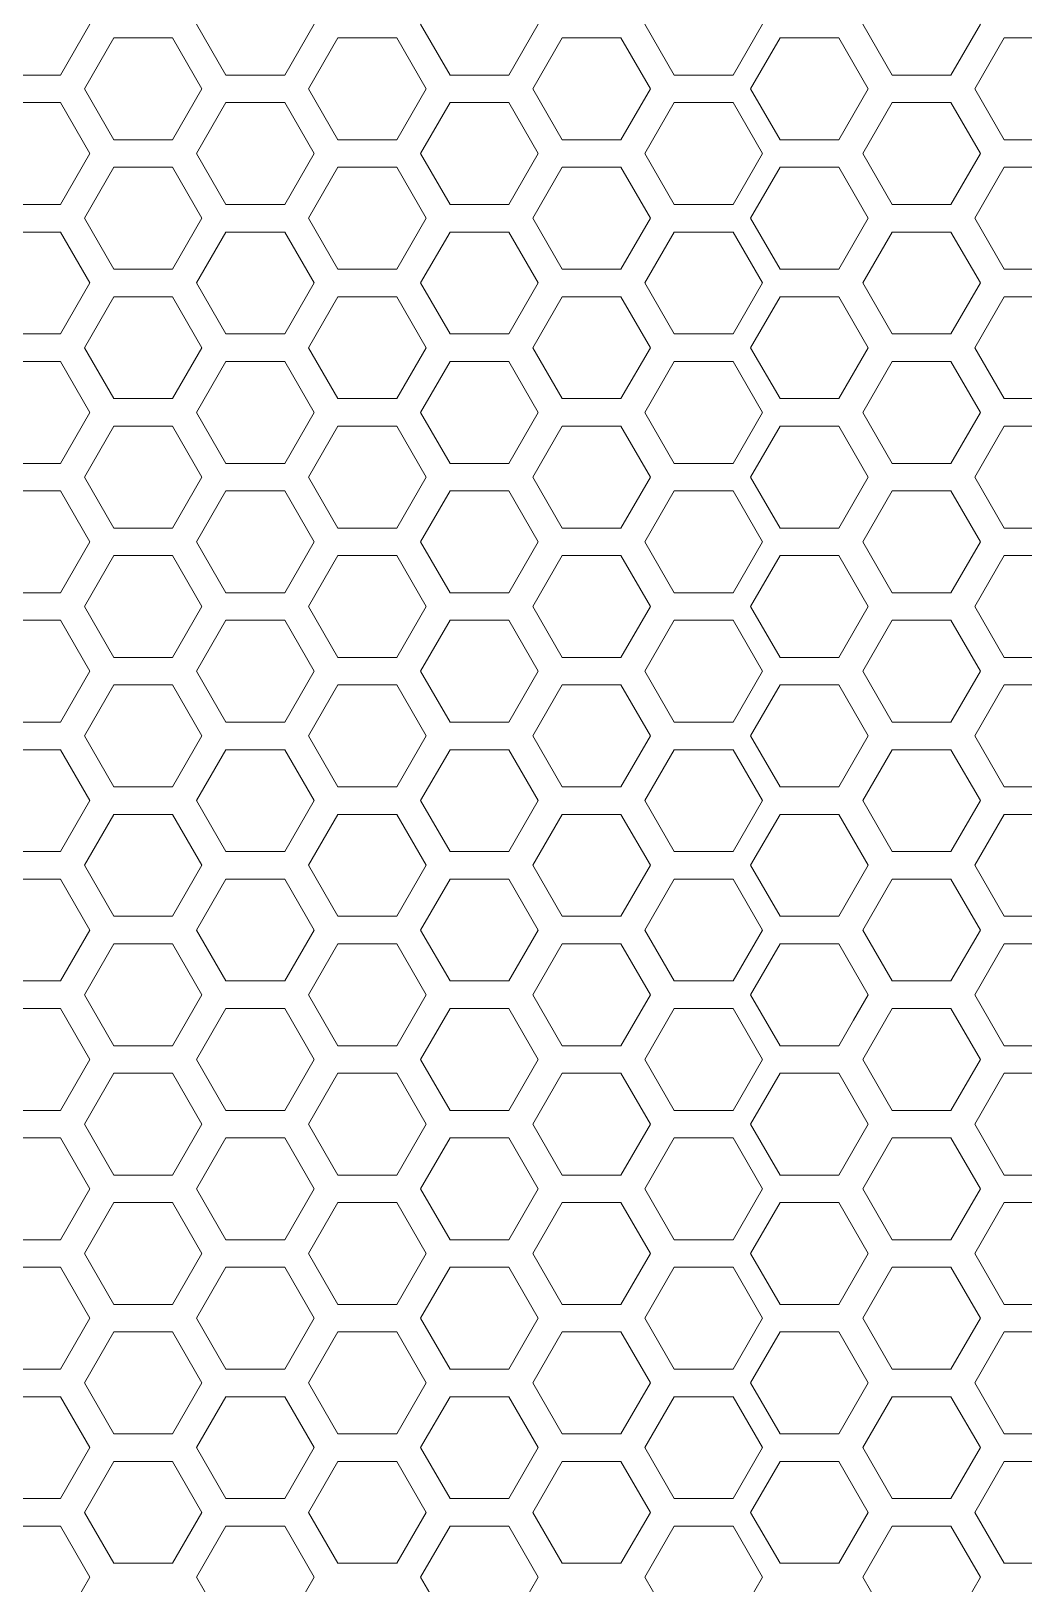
# Model space of a CAD drawing. Header units: millimetres. Extents: x 0 to 140, y -17 to 195.
# Drawn here: x 112.69 to 117.29, y 151.64 to 158.83 of the extents above; entities that cross this region are included whole.
import ezdxf

# ---------------------------------------------------------------- set-up
doc = ezdxf.new("R2010")
doc.units = ezdxf.units.MM
doc.layers.add('4203-42785_1_0', color=7, linetype='Continuous')

# ---------------------------------------------------------------- blocks, each defined once
blk = doc.blocks.new('a')
at = {"layer": '4203-42785_1_0', "color": 0, "linetype": 'ByBlock', "lineweight": 9}
for p, q in [((1507.2261, 468.6078), (1507.3328, 468.423)), ((1507.5463, 468.423), (1507.653, 468.6078)), ((1514.0523, 468.423), (1514.1591, 468.6078)), ((1514.5455, 468.6078), (1514.6522, 468.423)), ((1514.8656, 468.423), (1514.9724, 468.6078)), ((1515.3587, 468.6078), (1515.4655, 468.423)), ((1515.6789, 468.423), (1515.7856, 468.6078)), ((1516.1721, 468.6078), (1516.2788, 468.423)), ((1516.4922, 468.423), (1516.5989, 468.6078)), ((1506.9262, 468.5579), (1506.8194, 468.3731)), ((1507.1396, 468.5579), (1506.9262, 468.5579)), ((1507.2464, 468.3731), (1507.1396, 468.5579)), ((1507.7395, 468.5579), (1507.6327, 468.3731)), ((1507.9529, 468.5579), (1507.7395, 468.5579)), ((1514.2456, 468.5579), (1514.1389, 468.3731)), ((1514.459, 468.5579), (1514.2456, 468.5579)), ((1514.5657, 468.3731), (1514.459, 468.5579)), ((1515.0588, 468.5579), (1514.9521, 468.3731)), ((1515.2723, 468.5579), (1515.0588, 468.5579)), ((1515.379, 468.3731), (1515.2723, 468.5579)), ((1515.8721, 468.5579), (1515.7654, 468.3731)), ((1516.0855, 468.5579), (1515.8721, 468.5579)), ((1516.1923, 468.3731), (1516.0855, 468.5579)), ((1507.3328, 468.423), (1507.5463, 468.423)), ((1513.8389, 468.423), (1514.0523, 468.423)), ((1514.6522, 468.423), (1514.8656, 468.423)), ((1515.4655, 468.423), (1515.6789, 468.423)), ((1516.2788, 468.423), (1516.4922, 468.423)), ((1506.8194, 468.3731), (1506.9262, 468.1882)), ((1507.1396, 468.1882), (1507.2464, 468.3731)), ((1507.6327, 468.3731), (1507.7395, 468.1882)), ((1514.1389, 468.3731), (1514.2456, 468.1882)), ((1514.459, 468.1882), (1514.5657, 468.3731)), ((1514.9521, 468.3731), (1515.0588, 468.1882)), ((1515.2723, 468.1882), (1515.379, 468.3731)), ((1515.7654, 468.3731), (1515.8721, 468.1882)), ((1516.0855, 468.1882), (1516.1923, 468.3731)), ((1507.3328, 468.3232), (1507.2261, 468.1383)), ((1507.5463, 468.3232), (1507.3328, 468.3232)), ((1507.653, 468.1383), (1507.5463, 468.3232)), ((1514.0523, 468.3232), (1513.8389, 468.3232)), ((1514.1591, 468.1383), (1514.0523, 468.3232)), ((1514.6522, 468.3232), (1514.5455, 468.1383)), ((1514.8656, 468.3232), (1514.6522, 468.3232)), ((1514.9724, 468.1383), (1514.8656, 468.3232)), ((1515.4655, 468.3232), (1515.3587, 468.1383)), ((1515.6789, 468.3232), (1515.4655, 468.3232)), ((1515.7856, 468.1383), (1515.6789, 468.3232)), ((1516.2788, 468.3232), (1516.1721, 468.1383)), ((1516.4922, 468.3232), (1516.2788, 468.3232)), ((1516.5989, 468.1383), (1516.4922, 468.3232)), ((1506.9262, 468.1882), (1507.1396, 468.1882)), ((1507.7395, 468.1882), (1507.9529, 468.1882)), ((1514.2456, 468.1882), (1514.459, 468.1882)), ((1515.0588, 468.1882), (1515.2723, 468.1882)), ((1515.8721, 468.1882), (1516.0855, 468.1882)), ((1507.2261, 468.1383), (1507.3328, 467.9534)), ((1507.5463, 467.9534), (1507.653, 468.1383)), ((1514.0523, 467.9534), (1514.1591, 468.1383)), ((1514.5455, 468.1383), (1514.6522, 467.9534)), ((1514.8656, 467.9534), (1514.9724, 468.1383)), ((1515.3587, 468.1383), (1515.4655, 467.9534)), ((1515.6789, 467.9534), (1515.7856, 468.1383)), ((1516.1721, 468.1383), (1516.2788, 467.9534)), ((1516.4922, 467.9534), (1516.5989, 468.1383)), ((1506.9262, 468.0884), (1506.8194, 467.9035)), ((1507.1396, 468.0884), (1506.9262, 468.0884)), ((1507.2464, 467.9035), (1507.1396, 468.0884)), ((1507.7395, 468.0884), (1507.6327, 467.9035)), ((1507.9529, 468.0884), (1507.7395, 468.0884)), ((1514.2456, 468.0884), (1514.1389, 467.9035)), ((1514.459, 468.0884), (1514.2456, 468.0884)), ((1514.5657, 467.9035), (1514.459, 468.0884)), ((1515.0588, 468.0884), (1514.9521, 467.9035)), ((1515.2723, 468.0884), (1515.0588, 468.0884)), ((1515.379, 467.9035), (1515.2723, 468.0884)), ((1515.8721, 468.0884), (1515.7654, 467.9035)), ((1516.0855, 468.0884), (1515.8721, 468.0884)), ((1516.1923, 467.9035), (1516.0855, 468.0884)), ((1507.3328, 467.9534), (1507.5463, 467.9534)), ((1513.8389, 467.9534), (1514.0523, 467.9534)), ((1514.6522, 467.9534), (1514.8656, 467.9534)), ((1515.4655, 467.9534), (1515.6789, 467.9534)), ((1516.2788, 467.9534), (1516.4922, 467.9534)), ((1506.8194, 467.9035), (1506.9262, 467.7187)), ((1507.1396, 467.7187), (1507.2464, 467.9035)), ((1507.6327, 467.9035), (1507.7395, 467.7187)), ((1514.1389, 467.9035), (1514.2456, 467.7187)), ((1514.459, 467.7187), (1514.5657, 467.9035)), ((1514.9521, 467.9035), (1515.0588, 467.7187)), ((1515.2723, 467.7187), (1515.379, 467.9035)), ((1515.7654, 467.9035), (1515.8721, 467.7187)), ((1516.0855, 467.7187), (1516.1923, 467.9035)), ((1507.3328, 467.8536), (1507.2261, 467.6687)), ((1507.5463, 467.8536), (1507.3328, 467.8536)), ((1507.653, 467.6687), (1507.5463, 467.8536)), ((1514.0523, 467.8536), (1513.8389, 467.8536)), ((1514.1591, 467.6687), (1514.0523, 467.8536)), ((1514.6522, 467.8536), (1514.5455, 467.6687)), ((1514.8656, 467.8536), (1514.6522, 467.8536)), ((1514.9724, 467.6687), (1514.8656, 467.8536)), ((1515.4655, 467.8536), (1515.3587, 467.6687)), ((1515.6789, 467.8536), (1515.4655, 467.8536)), ((1515.7856, 467.6687), (1515.6789, 467.8536)), ((1516.2788, 467.8536), (1516.1721, 467.6687)), ((1516.4922, 467.8536), (1516.2788, 467.8536)), ((1516.5989, 467.6687), (1516.4922, 467.8536)), ((1506.9262, 467.7187), (1507.1396, 467.7187)), ((1507.2261, 467.6687), (1507.3328, 467.4839)), ((1507.5463, 467.4839), (1507.653, 467.6687)), ((1507.7395, 467.7187), (1507.9529, 467.7187)), ((1514.0523, 467.4839), (1514.1591, 467.6687)), ((1514.2456, 467.7187), (1514.459, 467.7187)), ((1514.5455, 467.6687), (1514.6522, 467.4839)), ((1514.8656, 467.4839), (1514.9724, 467.6687)), ((1515.0588, 467.7187), (1515.2723, 467.7187)), ((1515.3587, 467.6687), (1515.4655, 467.4839)), ((1515.6789, 467.4839), (1515.7856, 467.6687)), ((1515.8721, 467.7187), (1516.0855, 467.7187)), ((1516.1721, 467.6687), (1516.2788, 467.4839)), ((1516.4922, 467.4839), (1516.5989, 467.6687)), ((1506.9262, 467.6188), (1506.8194, 467.434)), ((1507.1396, 467.6188), (1506.9262, 467.6188)), ((1507.2464, 467.434), (1507.1396, 467.6188)), ((1507.7395, 467.6188), (1507.6327, 467.434)), ((1507.9529, 467.6188), (1507.7395, 467.6188)), ((1514.2456, 467.6188), (1514.1389, 467.434)), ((1514.459, 467.6188), (1514.2456, 467.6188)), ((1514.5657, 467.434), (1514.459, 467.6188)), ((1515.0588, 467.6188), (1514.9521, 467.434)), ((1515.2723, 467.6188), (1515.0588, 467.6188)), ((1515.379, 467.434), (1515.2723, 467.6188)), ((1515.8721, 467.6188), (1515.7654, 467.434)), ((1516.0855, 467.6188), (1515.8721, 467.6188)), ((1516.1923, 467.434), (1516.0855, 467.6188)), ((1507.3328, 467.4839), (1507.5463, 467.4839)), ((1513.8389, 467.4839), (1514.0523, 467.4839)), ((1514.6522, 467.4839), (1514.8656, 467.4839)), ((1515.4655, 467.4839), (1515.6789, 467.4839)), ((1516.2788, 467.4839), (1516.4922, 467.4839)), ((1506.8194, 467.434), (1506.9262, 467.2491)), ((1507.1396, 467.2491), (1507.2464, 467.434)), ((1507.6327, 467.434), (1507.7395, 467.2491)), ((1514.1389, 467.434), (1514.2456, 467.2491)), ((1514.459, 467.2491), (1514.5657, 467.434)), ((1514.9521, 467.434), (1515.0588, 467.2491)), ((1515.2723, 467.2491), (1515.379, 467.434)), ((1515.7654, 467.434), (1515.8721, 467.2491)), ((1516.0855, 467.2491), (1516.1923, 467.434)), ((1507.3328, 467.3841), (1507.2261, 467.1992)), ((1507.5463, 467.3841), (1507.3328, 467.3841)), ((1507.653, 467.1992), (1507.5463, 467.3841)), ((1514.0523, 467.3841), (1513.8389, 467.3841)), ((1514.1591, 467.1992), (1514.0523, 467.3841)), ((1514.6522, 467.3841), (1514.5455, 467.1992)), ((1514.8656, 467.3841), (1514.6522, 467.3841)), ((1514.9724, 467.1992), (1514.8656, 467.3841)), ((1515.4655, 467.3841), (1515.3587, 467.1992)), ((1515.6789, 467.3841), (1515.4655, 467.3841)), ((1515.7856, 467.1992), (1515.6789, 467.3841)), ((1516.2788, 467.3841), (1516.1721, 467.1992)), ((1516.4922, 467.3841), (1516.2788, 467.3841)), ((1516.5989, 467.1992), (1516.4922, 467.3841)), ((1506.9262, 467.2491), (1507.1396, 467.2491)), ((1507.7395, 467.2491), (1507.9529, 467.2491)), ((1514.2456, 467.2491), (1514.459, 467.2491)), ((1515.0588, 467.2491), (1515.2723, 467.2491)), ((1515.8721, 467.2491), (1516.0855, 467.2491)), ((1507.2261, 467.1992), (1507.3328, 467.0143)), ((1507.5463, 467.0143), (1507.653, 467.1992)), ((1514.0523, 467.0143), (1514.1591, 467.1992)), ((1514.5455, 467.1992), (1514.6522, 467.0143)), ((1514.8656, 467.0143), (1514.9724, 467.1992)), ((1515.3587, 467.1992), (1515.4655, 467.0143)), ((1515.6789, 467.0143), (1515.7856, 467.1992)), ((1516.1721, 467.1992), (1516.2788, 467.0143)), ((1516.4922, 467.0143), (1516.5989, 467.1992)), ((1506.9262, 467.1493), (1506.8194, 466.9644)), ((1507.1396, 467.1493), (1506.9262, 467.1493)), ((1507.2464, 466.9644), (1507.1396, 467.1493)), ((1507.7395, 467.1493), (1507.6327, 466.9644)), ((1507.9529, 467.1493), (1507.7395, 467.1493)), ((1514.2456, 467.1493), (1514.1389, 466.9644)), ((1514.459, 467.1493), (1514.2456, 467.1493)), ((1514.5657, 466.9644), (1514.459, 467.1493)), ((1515.0588, 467.1493), (1514.9521, 466.9644)), ((1515.2723, 467.1493), (1515.0588, 467.1493)), ((1515.379, 466.9644), (1515.2723, 467.1493)), ((1515.8721, 467.1493), (1515.7654, 466.9644)), ((1516.0855, 467.1493), (1515.8721, 467.1493)), ((1516.1923, 466.9644), (1516.0855, 467.1493)), ((1507.3328, 467.0143), (1507.5463, 467.0143)), ((1513.8389, 467.0143), (1514.0523, 467.0143)), ((1514.6522, 467.0143), (1514.8656, 467.0143)), ((1515.4655, 467.0143), (1515.6789, 467.0143)), ((1516.2788, 467.0143), (1516.4922, 467.0143)), ((1506.8194, 466.9644), (1506.9262, 466.7796)), ((1507.1396, 466.7796), (1507.2464, 466.9644)), ((1507.6327, 466.9644), (1507.7395, 466.7796)), ((1514.1389, 466.9644), (1514.2456, 466.7796)), ((1514.459, 466.7796), (1514.5657, 466.9644)), ((1514.9521, 466.9644), (1515.0588, 466.7796)), ((1515.2723, 466.7796), (1515.379, 466.9644)), ((1515.7654, 466.9644), (1515.8721, 466.7796)), ((1516.0855, 466.7796), (1516.1923, 466.9644)), ((1507.3328, 466.9145), (1507.2261, 466.7297)), ((1507.5463, 466.9145), (1507.3328, 466.9145)), ((1507.653, 466.7297), (1507.5463, 466.9145)), ((1514.0523, 466.9145), (1513.8389, 466.9145)), ((1514.1591, 466.7297), (1514.0523, 466.9145)), ((1514.6522, 466.9145), (1514.5455, 466.7297)), ((1514.8656, 466.9145), (1514.6522, 466.9145)), ((1514.9724, 466.7297), (1514.8656, 466.9145)), ((1515.4655, 466.9145), (1515.3587, 466.7297)), ((1515.6789, 466.9145), (1515.4655, 466.9145)), ((1515.7856, 466.7297), (1515.6789, 466.9145)), ((1516.2788, 466.9145), (1516.1721, 466.7297)), ((1516.4922, 466.9145), (1516.2788, 466.9145)), ((1516.5989, 466.7297), (1516.4922, 466.9145)), ((1506.9262, 466.7796), (1507.1396, 466.7796)), ((1507.7395, 466.7796), (1507.9529, 466.7796)), ((1514.2456, 466.7796), (1514.459, 466.7796)), ((1515.0588, 466.7796), (1515.2723, 466.7796)), ((1515.8721, 466.7796), (1516.0855, 466.7796)), ((1507.2261, 466.7297), (1507.3328, 466.5448)), ((1507.5463, 466.5448), (1507.653, 466.7297)), ((1514.0523, 466.5448), (1514.1591, 466.7297)), ((1514.5455, 466.7297), (1514.6522, 466.5448)), ((1514.8656, 466.5448), (1514.9724, 466.7297)), ((1515.3587, 466.7297), (1515.4655, 466.5448)), ((1515.6789, 466.5448), (1515.7856, 466.7297)), ((1516.1721, 466.7297), (1516.2788, 466.5448)), ((1516.4922, 466.5448), (1516.5989, 466.7297)), ((1506.9262, 466.6798), (1506.8194, 466.4949)), ((1507.1396, 466.6798), (1506.9262, 466.6798)), ((1507.2464, 466.4949), (1507.1396, 466.6798)), ((1507.7395, 466.6798), (1507.6327, 466.4949)), ((1507.9529, 466.6798), (1507.7395, 466.6798)), ((1514.2456, 466.6798), (1514.1389, 466.4949)), ((1514.459, 466.6798), (1514.2456, 466.6798)), ((1514.5657, 466.4949), (1514.459, 466.6798)), ((1515.0588, 466.6798), (1514.9521, 466.4949)), ((1515.2723, 466.6798), (1515.0588, 466.6798)), ((1515.379, 466.4949), (1515.2723, 466.6798)), ((1515.8721, 466.6798), (1515.7654, 466.4949)), ((1516.0855, 466.6798), (1515.8721, 466.6798)), ((1516.1923, 466.4949), (1516.0855, 466.6798)), ((1507.3328, 466.5448), (1507.5463, 466.5448)), ((1513.8389, 466.5448), (1514.0523, 466.5448)), ((1514.6522, 466.5448), (1514.8656, 466.5448)), ((1515.4655, 466.5448), (1515.6789, 466.5448)), ((1516.2788, 466.5448), (1516.4922, 466.5448)), ((1506.8194, 466.4949), (1506.9262, 466.31)), ((1507.1396, 466.31), (1507.2464, 466.4949)), ((1507.6327, 466.4949), (1507.7395, 466.31)), ((1514.1389, 466.4949), (1514.2456, 466.31)), ((1514.459, 466.31), (1514.5657, 466.4949)), ((1514.9521, 466.4949), (1515.0588, 466.31)), ((1515.2723, 466.31), (1515.379, 466.4949)), ((1515.7654, 466.4949), (1515.8721, 466.31)), ((1516.0855, 466.31), (1516.1923, 466.4949)), ((1507.3328, 466.445), (1507.2261, 466.2601)), ((1507.5463, 466.445), (1507.3328, 466.445)), ((1507.653, 466.2601), (1507.5463, 466.445)), ((1514.0523, 466.445), (1513.8389, 466.445)), ((1514.1591, 466.2601), (1514.0523, 466.445)), ((1514.6522, 466.445), (1514.5455, 466.2601)), ((1514.8656, 466.445), (1514.6522, 466.445)), ((1514.9724, 466.2601), (1514.8656, 466.445)), ((1515.4655, 466.445), (1515.3587, 466.2601)), ((1515.6789, 466.445), (1515.4655, 466.445)), ((1515.7856, 466.2601), (1515.6789, 466.445)), ((1516.2788, 466.445), (1516.1721, 466.2601)), ((1516.4922, 466.445), (1516.2788, 466.445)), ((1516.5989, 466.2601), (1516.4922, 466.445)), ((1506.9262, 466.31), (1507.1396, 466.31)), ((1507.2261, 466.2601), (1507.3328, 466.0753)), ((1507.5463, 466.0753), (1507.653, 466.2601)), ((1507.7395, 466.31), (1507.9529, 466.31)), ((1514.0523, 466.0753), (1514.1591, 466.2601)), ((1514.2456, 466.31), (1514.459, 466.31)), ((1514.5455, 466.2601), (1514.6522, 466.0753)), ((1514.8656, 466.0753), (1514.9724, 466.2601)), ((1515.0588, 466.31), (1515.2723, 466.31)), ((1515.3587, 466.2601), (1515.4655, 466.0753)), ((1515.6789, 466.0753), (1515.7856, 466.2601)), ((1515.8721, 466.31), (1516.0855, 466.31)), ((1516.1721, 466.2601), (1516.2788, 466.0753)), ((1516.4922, 466.0753), (1516.5989, 466.2601)), ((1506.9262, 466.2102), (1506.8194, 466.0253)), ((1507.1396, 466.2102), (1506.9262, 466.2102)), ((1507.2464, 466.0253), (1507.1396, 466.2102)), ((1507.7395, 466.2102), (1507.6327, 466.0253)), ((1507.9529, 466.2102), (1507.7395, 466.2102)), ((1514.2456, 466.2102), (1514.1389, 466.0253)), ((1514.459, 466.2102), (1514.2456, 466.2102)), ((1514.5657, 466.0253), (1514.459, 466.2102)), ((1515.0588, 466.2102), (1514.9521, 466.0253)), ((1515.2723, 466.2102), (1515.0588, 466.2102)), ((1515.379, 466.0253), (1515.2723, 466.2102)), ((1515.8721, 466.2102), (1515.7654, 466.0253)), ((1516.0855, 466.2102), (1515.8721, 466.2102)), ((1516.1923, 466.0253), (1516.0855, 466.2102)), ((1507.3328, 466.0753), (1507.5463, 466.0753)), ((1513.8389, 466.0753), (1514.0523, 466.0753)), ((1514.6522, 466.0753), (1514.8656, 466.0753)), ((1515.4655, 466.0753), (1515.6789, 466.0753)), ((1516.2788, 466.0753), (1516.4922, 466.0753)), ((1506.8194, 466.0253), (1506.9262, 465.8405)), ((1507.1396, 465.8405), (1507.2464, 466.0253)), ((1507.6327, 466.0253), (1507.7395, 465.8405)), ((1514.1389, 466.0253), (1514.2456, 465.8405)), ((1514.459, 465.8405), (1514.5657, 466.0253)), ((1514.9521, 466.0253), (1515.0588, 465.8405)), ((1515.2723, 465.8405), (1515.379, 466.0253)), ((1515.7654, 466.0253), (1515.8721, 465.8405)), ((1516.0855, 465.8405), (1516.1923, 466.0253)), ((1507.3328, 465.9754), (1507.2261, 465.7906)), ((1507.5463, 465.9754), (1507.3328, 465.9754)), ((1507.653, 465.7906), (1507.5463, 465.9754)), ((1514.0523, 465.9754), (1513.8389, 465.9754)), ((1514.1591, 465.7906), (1514.0523, 465.9754)), ((1514.6522, 465.9754), (1514.5455, 465.7906)), ((1514.8656, 465.9754), (1514.6522, 465.9754)), ((1514.9724, 465.7906), (1514.8656, 465.9754)), ((1515.4655, 465.9754), (1515.3587, 465.7906)), ((1515.6789, 465.9754), (1515.4655, 465.9754)), ((1515.7856, 465.7906), (1515.6789, 465.9754)), ((1516.2788, 465.9754), (1516.1721, 465.7906)), ((1516.4922, 465.9754), (1516.2788, 465.9754)), ((1516.5989, 465.7906), (1516.4922, 465.9754)), ((1506.9262, 465.8405), (1507.1396, 465.8405)), ((1507.7395, 465.8405), (1507.9529, 465.8405)), ((1514.2456, 465.8405), (1514.459, 465.8405)), ((1515.0588, 465.8405), (1515.2723, 465.8405)), ((1515.8721, 465.8405), (1516.0855, 465.8405)), ((1507.2261, 465.7906), (1507.3328, 465.6057)), ((1507.5463, 465.6057), (1507.653, 465.7906)), ((1514.0523, 465.6057), (1514.1591, 465.7906)), ((1514.5455, 465.7906), (1514.6522, 465.6057)), ((1514.8656, 465.6057), (1514.9724, 465.7906)), ((1515.3587, 465.7906), (1515.4655, 465.6057)), ((1515.6789, 465.6057), (1515.7856, 465.7906)), ((1516.1721, 465.7906), (1516.2788, 465.6057)), ((1516.4922, 465.6057), (1516.5989, 465.7906)), ((1506.9262, 465.7407), (1506.8194, 465.5558)), ((1507.1396, 465.7407), (1506.9262, 465.7407)), ((1507.2464, 465.5558), (1507.1396, 465.7407)), ((1507.7395, 465.7407), (1507.6327, 465.5558)), ((1507.9529, 465.7407), (1507.7395, 465.7407)), ((1514.2456, 465.7407), (1514.1389, 465.5558)), ((1514.459, 465.7407), (1514.2456, 465.7407)), ((1514.5657, 465.5558), (1514.459, 465.7407)), ((1515.0588, 465.7407), (1514.9521, 465.5558)), ((1515.2723, 465.7407), (1515.0588, 465.7407)), ((1515.379, 465.5558), (1515.2723, 465.7407)), ((1515.8721, 465.7407), (1515.7654, 465.5558)), ((1516.0855, 465.7407), (1515.8721, 465.7407)), ((1516.1923, 465.5558), (1516.0855, 465.7407)), ((1507.3328, 465.6057), (1507.5463, 465.6057)), ((1513.8389, 465.6057), (1514.0523, 465.6057)), ((1514.6522, 465.6057), (1514.8656, 465.6057)), ((1515.4655, 465.6057), (1515.6789, 465.6057)), ((1516.2788, 465.6057), (1516.4922, 465.6057)), ((1506.8194, 465.5558), (1506.9262, 465.3709)), ((1507.1396, 465.3709), (1507.2464, 465.5558)), ((1507.6327, 465.5558), (1507.7395, 465.3709)), ((1514.1389, 465.5558), (1514.2456, 465.3709)), ((1514.459, 465.3709), (1514.5657, 465.5558)), ((1514.9521, 465.5558), (1515.0588, 465.3709)), ((1515.2723, 465.3709), (1515.379, 465.5558)), ((1515.7654, 465.5558), (1515.8721, 465.3709)), ((1516.0855, 465.3709), (1516.1923, 465.5558)), ((1507.3328, 465.5059), (1507.2261, 465.321)), ((1507.5463, 465.5059), (1507.3328, 465.5059)), ((1507.653, 465.321), (1507.5463, 465.5059)), ((1514.0523, 465.5059), (1513.8389, 465.5059)), ((1514.1591, 465.321), (1514.0523, 465.5059)), ((1514.6522, 465.5059), (1514.5455, 465.321)), ((1514.8656, 465.5059), (1514.6522, 465.5059)), ((1514.9724, 465.321), (1514.8656, 465.5059)), ((1515.4655, 465.5059), (1515.3587, 465.321)), ((1515.6789, 465.5059), (1515.4655, 465.5059)), ((1515.7856, 465.321), (1515.6789, 465.5059)), ((1516.2788, 465.5059), (1516.1721, 465.321)), ((1516.4922, 465.5059), (1516.2788, 465.5059)), ((1516.5989, 465.321), (1516.4922, 465.5059)), ((1506.9262, 465.3709), (1507.1396, 465.3709)), ((1507.7395, 465.3709), (1507.9529, 465.3709)), ((1514.2456, 465.3709), (1514.459, 465.3709)), ((1515.0588, 465.3709), (1515.2723, 465.3709)), ((1515.8721, 465.3709), (1516.0855, 465.3709)), ((1507.2261, 465.321), (1507.3328, 465.1362)), ((1507.5463, 465.1362), (1507.653, 465.321)), ((1514.0523, 465.1362), (1514.1591, 465.321)), ((1514.5455, 465.321), (1514.6522, 465.1362)), ((1514.8656, 465.1362), (1514.9724, 465.321)), ((1515.3587, 465.321), (1515.4655, 465.1362)), ((1515.6789, 465.1362), (1515.7856, 465.321)), ((1516.1721, 465.321), (1516.2788, 465.1362)), ((1516.4922, 465.1362), (1516.5989, 465.321)), ((1506.9262, 465.2711), (1506.8194, 465.0863)), ((1507.1396, 465.2711), (1506.9262, 465.2711)), ((1507.2464, 465.0863), (1507.1396, 465.2711)), ((1507.7395, 465.2711), (1507.6327, 465.0863)), ((1507.9529, 465.2711), (1507.7395, 465.2711)), ((1514.2456, 465.2711), (1514.1389, 465.0863)), ((1514.459, 465.2711), (1514.2456, 465.2711)), ((1514.5657, 465.0863), (1514.459, 465.2711)), ((1515.0588, 465.2711), (1514.9521, 465.0863)), ((1515.2723, 465.2711), (1515.0588, 465.2711)), ((1515.379, 465.0863), (1515.2723, 465.2711)), ((1515.8721, 465.2711), (1515.7654, 465.0863)), ((1516.0855, 465.2711), (1515.8721, 465.2711)), ((1516.1923, 465.0863), (1516.0855, 465.2711)), ((1507.3328, 465.1362), (1507.5463, 465.1362)), ((1513.8389, 465.1362), (1514.0523, 465.1362)), ((1514.6522, 465.1362), (1514.8656, 465.1362)), ((1515.4655, 465.1362), (1515.6789, 465.1362)), ((1516.2788, 465.1362), (1516.4922, 465.1362)), ((1506.8194, 465.0863), (1506.9262, 464.9014)), ((1507.1929, 464.9939), (1507.2464, 465.0863)), ((1507.6327, 465.0863), (1507.7395, 464.9014)), ((1514.1389, 465.0863), (1514.2456, 464.9014)), ((1514.459, 464.9014), (1514.5657, 465.0863)), ((1514.9521, 465.0863), (1515.0588, 464.9014)), ((1515.2723, 464.9014), (1515.379, 465.0863)), ((1515.7654, 465.0863), (1515.8721, 464.9014)), ((1516.0855, 464.9014), (1516.1923, 465.0863)), ((1507.3328, 465.0363), (1507.2261, 464.8515)), ((1507.5463, 465.0363), (1507.3328, 465.0363)), ((1507.653, 464.8515), (1507.5463, 465.0363)), ((1514.0523, 465.0363), (1513.8389, 465.0363)), ((1514.1591, 464.8515), (1514.0523, 465.0363)), ((1514.6522, 465.0363), (1514.5455, 464.8515)), ((1514.8656, 465.0363), (1514.6522, 465.0363)), ((1514.9724, 464.8515), (1514.8656, 465.0363)), ((1515.4655, 465.0363), (1515.3587, 464.8515)), ((1515.6789, 465.0363), (1515.4655, 465.0363)), ((1515.7856, 464.8515), (1515.6789, 465.0363)), ((1516.2788, 465.0363), (1516.1721, 464.8515)), ((1516.4922, 465.0363), (1516.2788, 465.0363)), ((1516.5989, 464.8515), (1516.4922, 465.0363)), ((1507.1396, 464.9014), (1507.1929, 464.9939)), ((1506.9262, 464.9014), (1507.1396, 464.9014)), ((1507.2261, 464.8515), (1507.3328, 464.6666)), ((1507.5463, 464.6666), (1507.653, 464.8515)), ((1507.7395, 464.9014), (1507.9529, 464.9014)), ((1514.0523, 464.6666), (1514.1591, 464.8515)), ((1514.2456, 464.9014), (1514.459, 464.9014)), ((1514.5455, 464.8515), (1514.6522, 464.6666)), ((1514.8656, 464.6666), (1514.9724, 464.8515)), ((1515.0588, 464.9014), (1515.2723, 464.9014)), ((1515.3587, 464.8515), (1515.4655, 464.6666)), ((1515.6789, 464.6666), (1515.7856, 464.8515)), ((1515.8721, 464.9014), (1516.0855, 464.9014)), ((1516.1721, 464.8515), (1516.2788, 464.6666)), ((1516.4922, 464.6666), (1516.5989, 464.8515)), ((1506.9262, 464.8016), (1506.8194, 464.6167)), ((1507.1396, 464.8016), (1506.9262, 464.8016)), ((1507.2464, 464.6167), (1507.1396, 464.8016)), ((1507.7395, 464.8016), (1507.6327, 464.6167)), ((1507.9529, 464.8016), (1507.7395, 464.8016)), ((1514.2456, 464.8016), (1514.1389, 464.6167)), ((1514.459, 464.8016), (1514.2456, 464.8016)), ((1514.5657, 464.6167), (1514.459, 464.8016)), ((1515.0588, 464.8016), (1514.9521, 464.6167)), ((1515.2723, 464.8016), (1515.0588, 464.8016)), ((1515.379, 464.6167), (1515.2723, 464.8016)), ((1515.8721, 464.8016), (1515.7654, 464.6167)), ((1516.0855, 464.8016), (1515.8721, 464.8016)), ((1516.1923, 464.6167), (1516.0855, 464.8016)), ((1507.3328, 464.6666), (1507.5463, 464.6666)), ((1513.8389, 464.6666), (1514.0523, 464.6666)), ((1514.6522, 464.6666), (1514.8656, 464.6666)), ((1515.4655, 464.6666), (1515.6789, 464.6666)), ((1516.2788, 464.6666), (1516.4922, 464.6666)), ((1506.8194, 464.6167), (1506.9262, 464.4318)), ((1507.1396, 464.4318), (1507.2464, 464.6167)), ((1507.6327, 464.6167), (1507.7395, 464.4318)), ((1514.1389, 464.6167), (1514.2456, 464.4318)), ((1514.459, 464.4318), (1514.5657, 464.6167)), ((1514.9521, 464.6167), (1515.0588, 464.4318)), ((1515.2723, 464.4318), (1515.379, 464.6167)), ((1515.7654, 464.6167), (1515.8721, 464.4318)), ((1516.0855, 464.4318), (1516.1923, 464.6167)), ((1507.3328, 464.5668), (1507.2261, 464.3819)), ((1507.5463, 464.5668), (1507.3328, 464.5668)), ((1507.653, 464.3819), (1507.5463, 464.5668)), ((1514.0523, 464.5668), (1513.8389, 464.5668)), ((1514.1591, 464.3819), (1514.0523, 464.5668)), ((1514.6522, 464.5668), (1514.5455, 464.3819)), ((1514.8656, 464.5668), (1514.6522, 464.5668)), ((1514.9724, 464.3819), (1514.8656, 464.5668)), ((1515.4655, 464.5668), (1515.3587, 464.3819)), ((1515.6789, 464.5668), (1515.4655, 464.5668)), ((1515.7856, 464.3819), (1515.6789, 464.5668)), ((1516.2788, 464.5668), (1516.1721, 464.3819)), ((1516.4922, 464.5668), (1516.2788, 464.5668)), ((1516.5989, 464.3819), (1516.4922, 464.5668)), ((1506.9262, 464.4318), (1507.1396, 464.4318)), ((1507.7395, 464.4318), (1507.9529, 464.4318)), ((1514.2456, 464.4318), (1514.459, 464.4318)), ((1515.0588, 464.4318), (1515.2723, 464.4318)), ((1515.8721, 464.4318), (1516.0855, 464.4318)), ((1507.2261, 464.3819), (1507.3328, 464.1971)), ((1507.5463, 464.1971), (1507.653, 464.3819)), ((1514.0523, 464.1971), (1514.1591, 464.3819)), ((1514.5455, 464.3819), (1514.6522, 464.1971)), ((1514.8656, 464.1971), (1514.9724, 464.3819)), ((1515.3587, 464.3819), (1515.4655, 464.1971)), ((1515.6789, 464.1971), (1515.7856, 464.3819)), ((1516.1721, 464.3819), (1516.2788, 464.1971)), ((1516.4922, 464.1971), (1516.5989, 464.3819)), ((1506.9262, 464.332), (1506.8194, 464.1472)), ((1507.1396, 464.332), (1506.9262, 464.332)), ((1507.2464, 464.1472), (1507.1396, 464.332)), ((1507.7395, 464.332), (1507.6327, 464.1472)), ((1507.9529, 464.332), (1507.7395, 464.332)), ((1514.2456, 464.332), (1514.1389, 464.1472)), ((1514.459, 464.332), (1514.2456, 464.332)), ((1514.5657, 464.1472), (1514.459, 464.332)), ((1515.0588, 464.332), (1514.9521, 464.1472)), ((1515.2723, 464.332), (1515.0588, 464.332)), ((1515.379, 464.1472), (1515.2723, 464.332)), ((1515.8721, 464.332), (1515.7654, 464.1472)), ((1516.0855, 464.332), (1515.8721, 464.332)), ((1516.1923, 464.1472), (1516.0855, 464.332)), ((1507.3328, 464.1971), (1507.5463, 464.1971)), ((1513.8389, 464.1971), (1514.0523, 464.1971)), ((1514.6522, 464.1971), (1514.8656, 464.1971)), ((1515.4655, 464.1971), (1515.6789, 464.1971)), ((1516.2788, 464.1971), (1516.4922, 464.1971)), ((1506.8194, 464.1472), (1506.9262, 463.9623)), ((1507.1396, 463.9623), (1507.2464, 464.1472)), ((1507.6327, 464.1472), (1507.7395, 463.9623)), ((1514.1389, 464.1472), (1514.2456, 463.9623)), ((1514.459, 463.9623), (1514.5657, 464.1472)), ((1514.9521, 464.1472), (1515.0588, 463.9623)), ((1515.2723, 463.9623), (1515.379, 464.1472)), ((1515.7654, 464.1472), (1515.8721, 463.9623)), ((1516.0855, 463.9623), (1516.1923, 464.1472)), ((1507.3328, 464.0973), (1507.2261, 463.9124)), ((1507.5463, 464.0973), (1507.3328, 464.0973)), ((1507.653, 463.9124), (1507.5463, 464.0973)), ((1514.0523, 464.0973), (1513.8389, 464.0973)), ((1514.1591, 463.9124), (1514.0523, 464.0973)), ((1514.6522, 464.0973), (1514.5455, 463.9124)), ((1514.8656, 464.0973), (1514.6522, 464.0973)), ((1514.9724, 463.9124), (1514.8656, 464.0973)), ((1515.4655, 464.0973), (1515.3587, 463.9124)), ((1515.6789, 464.0973), (1515.4655, 464.0973)), ((1515.7856, 463.9124), (1515.6789, 464.0973)), ((1516.2788, 464.0973), (1516.1721, 463.9124)), ((1516.4922, 464.0973), (1516.2788, 464.0973)), ((1516.5989, 463.9124), (1516.4922, 464.0973)), ((1506.9262, 463.9623), (1507.1396, 463.9623)), ((1507.7395, 463.9623), (1507.9529, 463.9623)), ((1514.2456, 463.9623), (1514.459, 463.9623)), ((1515.0588, 463.9623), (1515.2723, 463.9623)), ((1515.8721, 463.9623), (1516.0855, 463.9623)), ((1507.2261, 463.9124), (1507.3328, 463.7275)), ((1507.5463, 463.7275), (1507.653, 463.9124)), ((1514.0523, 463.7275), (1514.1591, 463.9124)), ((1514.5455, 463.9124), (1514.6522, 463.7275)), ((1514.8656, 463.7275), (1514.9724, 463.9124)), ((1515.3587, 463.9124), (1515.4655, 463.7275)), ((1515.6789, 463.7275), (1515.7856, 463.9124)), ((1516.1721, 463.9124), (1516.2788, 463.7275)), ((1516.4922, 463.7275), (1516.5989, 463.9124)), ((1506.9262, 463.8625), (1506.8194, 463.6776)), ((1507.1396, 463.8625), (1506.9262, 463.8625)), ((1507.2464, 463.6776), (1507.1396, 463.8625)), ((1507.7395, 463.8625), (1507.6327, 463.6776)), ((1507.9529, 463.8625), (1507.7395, 463.8625)), ((1514.2456, 463.8625), (1514.1389, 463.6776)), ((1514.459, 463.8625), (1514.2456, 463.8625)), ((1514.5657, 463.6776), (1514.459, 463.8625)), ((1515.0588, 463.8625), (1514.9521, 463.6776)), ((1515.2723, 463.8625), (1515.0588, 463.8625)), ((1515.379, 463.6776), (1515.2723, 463.8625)), ((1515.8721, 463.8625), (1515.7654, 463.6776)), ((1516.0855, 463.8625), (1515.8721, 463.8625)), ((1516.1923, 463.6776), (1516.0855, 463.8625)), ((1507.3328, 463.7275), (1507.5463, 463.7275)), ((1513.8389, 463.7275), (1514.0523, 463.7275)), ((1514.6522, 463.7275), (1514.8656, 463.7275)), ((1515.4655, 463.7275), (1515.6789, 463.7275)), ((1516.2788, 463.7275), (1516.4922, 463.7275)), ((1506.8194, 463.6776), (1506.9262, 463.4928)), ((1507.1396, 463.4928), (1507.2464, 463.6776)), ((1507.6327, 463.6776), (1507.7395, 463.4928)), ((1514.1389, 463.6776), (1514.2456, 463.4928)), ((1514.459, 463.4928), (1514.5657, 463.6776)), ((1514.9521, 463.6776), (1515.0588, 463.4928)), ((1515.2723, 463.4928), (1515.379, 463.6776)), ((1515.7654, 463.6776), (1515.8721, 463.4928)), ((1516.0855, 463.4928), (1516.1923, 463.6776)), ((1507.3328, 463.6277), (1507.2261, 463.4429)), ((1507.5463, 463.6277), (1507.3328, 463.6277)), ((1507.653, 463.4429), (1507.5463, 463.6277)), ((1514.0523, 463.6277), (1513.8389, 463.6277)), ((1514.1591, 463.4429), (1514.0523, 463.6277)), ((1514.6522, 463.6277), (1514.5455, 463.4429)), ((1514.8656, 463.6277), (1514.6522, 463.6277)), ((1514.9724, 463.4429), (1514.8656, 463.6277)), ((1515.4655, 463.6277), (1515.3587, 463.4429)), ((1515.6789, 463.6277), (1515.4655, 463.6277)), ((1515.7856, 463.4429), (1515.6789, 463.6277)), ((1516.2788, 463.6277), (1516.1721, 463.4429)), ((1516.4922, 463.6277), (1516.2788, 463.6277)), ((1516.5989, 463.4429), (1516.4922, 463.6277)), ((1506.9262, 463.4928), (1507.1396, 463.4928)), ((1507.2261, 463.4429), (1507.3328, 463.258)), ((1507.5463, 463.258), (1507.653, 463.4429)), ((1507.7395, 463.4928), (1507.9529, 463.4928)), ((1514.0523, 463.258), (1514.1591, 463.4429)), ((1514.2456, 463.4928), (1514.459, 463.4928)), ((1514.5455, 463.4429), (1514.6522, 463.258)), ((1514.8656, 463.258), (1514.9724, 463.4429)), ((1515.0588, 463.4928), (1515.2723, 463.4928)), ((1515.3587, 463.4429), (1515.4655, 463.258)), ((1515.6789, 463.258), (1515.7856, 463.4429)), ((1515.8721, 463.4928), (1516.0855, 463.4928)), ((1516.1721, 463.4429), (1516.2788, 463.258)), ((1516.4922, 463.258), (1516.5989, 463.4429)), ((1506.9262, 463.3929), (1506.8194, 463.2081)), ((1507.1396, 463.3929), (1506.9262, 463.3929)), ((1507.2464, 463.2081), (1507.1396, 463.3929)), ((1507.7395, 463.3929), (1507.6327, 463.2081)), ((1507.9529, 463.3929), (1507.7395, 463.3929)), ((1514.2456, 463.3929), (1514.1389, 463.2081)), ((1514.459, 463.3929), (1514.2456, 463.3929)), ((1514.5657, 463.2081), (1514.459, 463.3929)), ((1515.0588, 463.3929), (1514.9521, 463.2081)), ((1515.2723, 463.3929), (1515.0588, 463.3929)), ((1515.379, 463.2081), (1515.2723, 463.3929)), ((1515.8721, 463.3929), (1515.7654, 463.2081)), ((1516.0855, 463.3929), (1515.8721, 463.3929)), ((1516.1923, 463.2081), (1516.0855, 463.3929)), ((1507.3328, 463.258), (1507.5463, 463.258)), ((1513.8389, 463.258), (1514.0523, 463.258)), ((1514.6522, 463.258), (1514.8656, 463.258)), ((1515.4655, 463.258), (1515.6789, 463.258)), ((1516.2788, 463.258), (1516.4922, 463.258)), ((1506.8194, 463.2081), (1506.9262, 463.0232)), ((1507.1396, 463.0232), (1507.2464, 463.2081)), ((1507.6327, 463.2081), (1507.7395, 463.0232)), ((1514.1389, 463.2081), (1514.2456, 463.0232)), ((1514.459, 463.0232), (1514.5657, 463.2081)), ((1514.9521, 463.2081), (1515.0588, 463.0232)), ((1515.2723, 463.0232), (1515.379, 463.2081)), ((1515.7654, 463.2081), (1515.8721, 463.0232)), ((1516.0855, 463.0232), (1516.1923, 463.2081)), ((1507.3328, 463.1582), (1507.2261, 462.9733)), ((1507.5463, 463.1582), (1507.3328, 463.1582)), ((1507.653, 462.9733), (1507.5463, 463.1582)), ((1514.0523, 463.1582), (1513.8389, 463.1582)), ((1514.1591, 462.9733), (1514.0523, 463.1582)), ((1514.6522, 463.1582), (1514.5455, 462.9733)), ((1514.8656, 463.1582), (1514.6522, 463.1582)), ((1514.9724, 462.9733), (1514.8656, 463.1582)), ((1515.4655, 463.1582), (1515.3587, 462.9733)), ((1515.6789, 463.1582), (1515.4655, 463.1582)), ((1515.7856, 462.9733), (1515.6789, 463.1582)), ((1516.2788, 463.1582), (1516.1721, 462.9733)), ((1516.4922, 463.1582), (1516.2788, 463.1582)), ((1516.5989, 462.9733), (1516.4922, 463.1582)), ((1506.9262, 463.0232), (1507.1396, 463.0232)), ((1507.7395, 463.0232), (1507.9529, 463.0232)), ((1514.2456, 463.0232), (1514.459, 463.0232)), ((1515.0588, 463.0232), (1515.2723, 463.0232)), ((1515.8721, 463.0232), (1516.0855, 463.0232)), ((1507.2261, 462.9733), (1507.3328, 462.7884)), ((1507.5463, 462.7884), (1507.653, 462.9733)), ((1514.0523, 462.7884), (1514.1591, 462.9733)), ((1514.5455, 462.9733), (1514.6522, 462.7884)), ((1514.8656, 462.7884), (1514.9724, 462.9733)), ((1515.3587, 462.9733), (1515.4655, 462.7884)), ((1515.6789, 462.7884), (1515.7856, 462.9733)), ((1516.1721, 462.9733), (1516.2788, 462.7884)), ((1516.4922, 462.7884), (1516.5989, 462.9733))]:
    blk.add_line(p, q, dxfattribs=at)

msp = doc.modelspace()

# ---------------------------------------------------------------- block references
at = {"lineweight": 15, "xscale": 1.275468447124703, "yscale": 1.275468447124703, "zscale": 1.275468447124703}
for p in [(-1818.2959, -438.8363), (-1805.8773, -438.8363)]:
    msp.add_blockref('a', p, dxfattribs=at)

doc.saveas('drawing.dxf')
